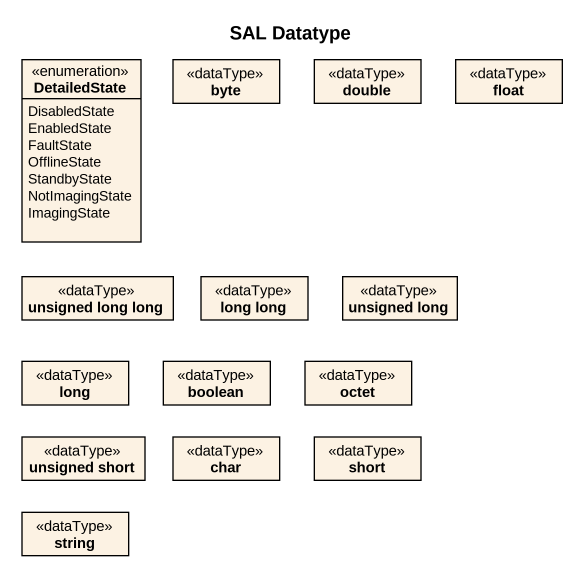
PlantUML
@startuml
title SAL Datatype
hide circle
hide empty members
enum DetailedState {
  DisabledState
  EnabledState
  FaultState
  OfflineState
  StandbyState
  NotImagingState
  ImagingState
}
class byte <<dataType>>
class double <<dataType>>
class float <<dataType>>
class "unsigned long long" as unsigned_long_long <<dataType>>
class "long long" as long_long <<dataType>>
class "unsigned long" as unsigned_long <<dataType>>
class long <<dataType>>
class boolean <<dataType>>
class octet <<dataType>>
class "unsigned short" as unsigned_short <<dataType>>
class char <<dataType>>
class short <<dataType>>
class string <<dataType>>
@enduml
